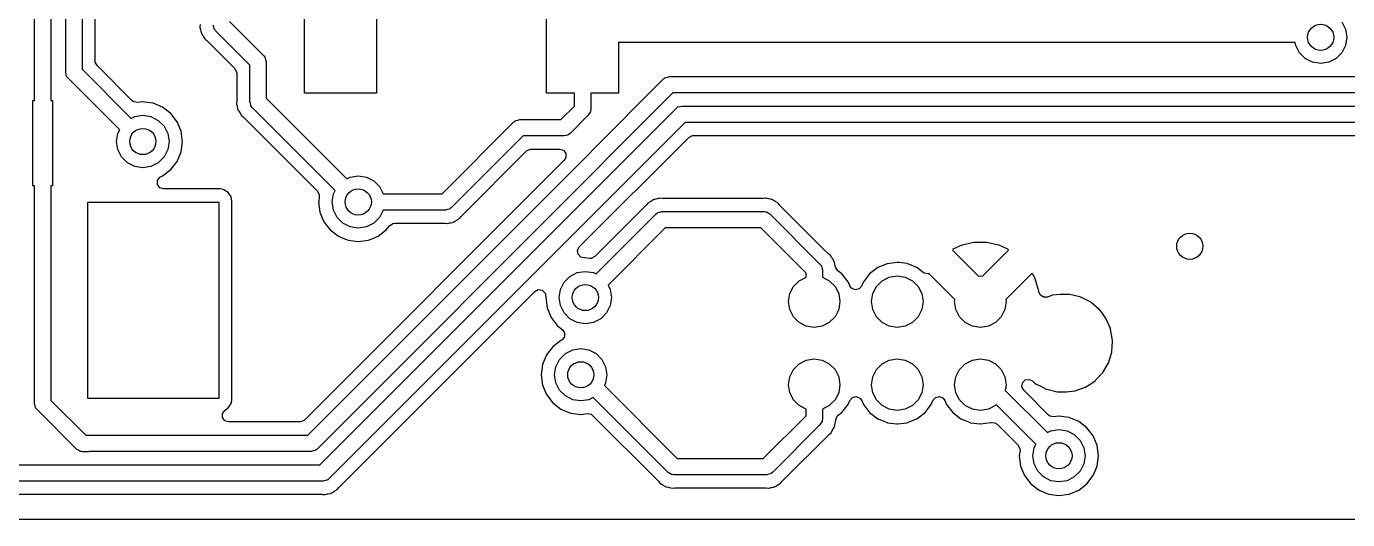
# Model space of a CAD drawing. Extents: x -27 to 355, y -108 to 35.
# Drawn here: x 295.02 to 315.21, y 12.63 to 20.16 of the extents above; entities that cross this region are included whole.
import ezdxf

# ---------------------------------------------------------------- set-up
doc = ezdxf.new("R2010")
doc.units = 0
doc.layers.add('BLACK', color=7, linetype='CONTINUOUS')

msp = doc.modelspace()

# ---------------------------------------------------------------- linework, layer by layer
at = {"layer": 'BLACK', "linetype": 'CONTINUOUS'}
for p, q in [((295.621, 19.4541), (295.621, 23.4536)), ((295.871, 23.5054), (295.871, 19.5059)), ((296.071, 19.6299), (296.071, 23.4868)), ((295.146, 19.025), (295.146, 23.2924)), ((295.396, 23.3441), (295.396, 19.025)), ((299.27, 19.14), (299.27, 20.94)), ((300.37, 20.94), (300.37, 19.14)), ((302.97, 19.14), (302.97, 20.94)), ((298.125, 20.2313), (298.648, 19.7079)), ((315.124, 20.2266), (315.18, 20.1151)), ((297.674, 20.1894), (297.671, 20.1507)), ((297.671, 20.1507), (297.673, 20.1423)), ((297.673, 20.1423), (297.681, 20.1132)), ((297.681, 20.1132), (297.683, 20.1047)), ((297.683, 20.1047), (297.683, 20.1007)), ((297.683, 20.1007), (297.687, 20.0803)), ((297.687, 20.0803), (297.689, 20.0665)), ((297.689, 20.0665), (297.694, 20.059)), ((297.694, 20.059), (297.696, 20.0535)), ((297.696, 20.0535), (297.698, 20.0482)), ((297.698, 20.0482), (297.7, 20.0398)), ((297.7, 20.0398), (297.715, 20.0185)), ((297.715, 20.0185), (297.723, 20.008)), ((297.723, 20.008), (297.727, 20.0007)), ((297.727, 20.0007), (297.747, 19.967)), ((297.884, 20.15), (297.875, 20.1795)), ((297.89, 20.1199), (297.884, 20.15)), ((297.894, 20.1147), (297.89, 20.1199)), ((297.895, 20.112), (297.894, 20.1147)), ((297.898, 20.1089), (297.895, 20.112)), ((297.912, 20.0911), (297.898, 20.1089)), ((298.435, 19.5677), (297.912, 20.0911)), ((315.18, 20.1151), (315.2, 19.9915)), ((315.2, 19.9915), (315.18, 19.8679)), ((297.747, 19.967), (297.764, 19.9522)), ((297.764, 19.9522), (297.777, 19.9421)), ((297.777, 19.9421), (297.783, 19.9362)), ((297.783, 19.9362), (298.206, 19.5137)), ((314.412, 19.915), (304.07, 19.915)), ((304.07, 19.915), (304.07, 19.14)), ((314.42, 19.8679), (314.412, 19.915)), ((314.476, 19.7564), (314.42, 19.8679)), ((315.18, 19.8679), (315.124, 19.7564)), ((296.073, 19.6144), (296.071, 19.6299)), ((296.1, 19.5599), (296.073, 19.6144)), ((298.648, 19.7079), (298.662, 19.6901)), ((298.662, 19.6901), (298.665, 19.687)), ((298.665, 19.687), (298.666, 19.6843)), ((298.666, 19.6843), (298.67, 19.6791)), ((298.67, 19.6791), (298.676, 19.649)), ((298.676, 19.649), (298.685, 19.6195)), ((298.685, 19.6195), (298.685, 19.0613)), ((314.565, 19.6679), (314.476, 19.7564)), ((314.676, 19.6111), (314.565, 19.6679)), ((314.8, 19.5915), (314.676, 19.6111)), ((314.924, 19.6111), (314.8, 19.5915)), ((315.035, 19.6679), (314.924, 19.6111)), ((315.124, 19.7564), (315.035, 19.6679)), ((295.63, 19.4245), (295.621, 19.4541)), ((295.636, 19.3944), (295.63, 19.4245)), ((295.64, 19.3893), (295.636, 19.3944)), ((295.641, 19.3866), (295.64, 19.3893)), ((295.644, 19.3835), (295.641, 19.3866)), ((295.658, 19.3657), (295.644, 19.3835)), ((295.871, 19.5059), (296.623, 18.7534)), ((296.637, 19.0233), (296.1, 19.5599)), ((298.206, 19.5137), (298.233, 19.4592)), ((298.233, 19.4592), (298.234, 19.4437)), ((298.234, 19.4437), (298.234, 19.028)), ((298.435, 19.0095), (298.435, 19.5677)), ((304.786, 19.3769), (304.816, 19.3833)), ((304.816, 19.3833), (304.846, 19.392)), ((304.846, 19.392), (321.112, 19.392)), ((296.447, 18.5766), (295.658, 19.3657)), ((303.651, 18.2489), (304.758, 19.3554)), ((304.758, 19.3554), (304.775, 19.3687)), ((304.775, 19.3687), (304.778, 19.3722)), ((304.778, 19.3722), (304.781, 19.373)), ((304.781, 19.373), (304.786, 19.3769)), ((295.121, 17.725), (295.121, 19.025)), ((295.121, 19.025), (295.146, 19.025)), ((295.396, 19.025), (295.421, 19.025)), ((295.421, 19.025), (295.421, 17.725)), ((296.66, 19.0063), (296.637, 19.0233)), ((296.72, 18.9951), (296.66, 19.0063)), ((296.8, 19.0057), (296.72, 18.9951)), ((296.806, 19.0048), (296.8, 19.0057)), ((296.826, 19.0023), (296.806, 19.0048)), ((296.957, 18.985), (296.826, 19.0023)), ((297.103, 18.9245), (296.957, 18.985)), ((298.234, 19.0194), (298.231, 18.9807)), ((298.231, 18.9807), (298.233, 18.9723)), ((298.234, 19.028), (298.234, 19.0194)), ((298.444, 18.98), (298.435, 19.0095)), ((298.45, 18.9499), (298.444, 18.98)), ((298.685, 19.0613), (299.916, 17.8304)), ((300.37, 19.14), (299.27, 19.14)), ((303.395, 19.14), (302.97, 19.14)), ((303.395, 18.9418), (303.395, 19.14)), ((304.07, 19.14), (303.645, 19.14)), ((303.645, 19.14), (303.645, 18.89)), ((304.898, 19.142), (303.834, 18.0784)), ((321.06, 19.142), (304.898, 19.142)), ((296.623, 18.7534), (296.676, 18.7804)), ((296.676, 18.7804), (296.8, 18.8)), ((296.8, 18.8), (296.924, 18.7804)), ((296.924, 18.7804), (297.035, 18.7236)), ((297.228, 18.8283), (297.103, 18.9245)), ((297.325, 18.7028), (297.228, 18.8283)), ((298.233, 18.9723), (298.241, 18.9432)), ((298.241, 18.9432), (298.243, 18.9347)), ((298.243, 18.9347), (298.247, 18.9095)), ((298.247, 18.9095), (298.249, 18.8965)), ((298.249, 18.8965), (298.254, 18.889)), ((298.254, 18.889), (298.256, 18.8835)), ((298.256, 18.8835), (298.258, 18.8782)), ((298.258, 18.8782), (298.26, 18.8698)), ((298.26, 18.8698), (298.281, 18.8409)), ((298.281, 18.8409), (298.283, 18.838)), ((298.283, 18.838), (298.287, 18.8307)), ((298.287, 18.8307), (298.307, 18.797)), ((298.307, 18.797), (298.331, 18.777)), ((298.331, 18.777), (298.337, 18.7721)), ((298.454, 18.9447), (298.45, 18.9499)), ((298.455, 18.942), (298.454, 18.9447)), ((298.458, 18.9389), (298.455, 18.942)), ((298.472, 18.9211), (298.458, 18.9389)), ((299.739, 17.6536), (298.472, 18.9211)), ((299.505, 13.4616), (304.949, 18.9059)), ((303.188, 18.735), (303.395, 18.9418)), ((303.608, 18.8016), (303.328, 18.5216)), ((303.623, 18.8286), (303.608, 18.8016)), ((303.64, 18.8545), (303.623, 18.8286)), ((303.641, 18.8609), (303.64, 18.8545)), ((303.642, 18.8634), (303.641, 18.8609)), ((303.645, 18.89), (303.642, 18.868)), ((303.642, 18.868), (303.642, 18.8634)), ((304.949, 18.9059), (304.967, 18.9192)), ((304.967, 18.9192), (304.97, 18.9227)), ((304.97, 18.9227), (304.973, 18.9235)), ((304.973, 18.9235), (304.978, 18.9273)), ((304.978, 18.9273), (305.008, 18.9338)), ((305.008, 18.9338), (305.037, 18.9425)), ((305.037, 18.9425), (320.823, 18.9425)), ((296.42, 18.5236), (296.447, 18.5766)), ((297.035, 18.7236), (297.124, 18.6351)), ((297.124, 18.6351), (297.18, 18.5236)), ((297.385, 18.5568), (297.325, 18.7028)), ((298.337, 18.7721), (298.343, 18.7662)), ((298.343, 18.7662), (299.469, 17.64)), ((305.089, 18.6925), (299.645, 13.2482)), ((301.374, 17.602), (302.47, 18.6984)), ((302.47, 18.6984), (302.488, 18.7117)), ((302.488, 18.7117), (302.491, 18.7152)), ((302.491, 18.7152), (302.494, 18.716)), ((302.494, 18.716), (302.499, 18.7199)), ((302.499, 18.7199), (302.529, 18.7263)), ((302.529, 18.7263), (302.559, 18.735)), ((302.559, 18.735), (303.188, 18.735)), ((320.771, 18.6925), (305.089, 18.6925)), ((296.4, 18.4), (296.42, 18.5236)), ((296.42, 18.2764), (296.4, 18.4)), ((297.18, 18.5236), (297.2, 18.4)), ((297.2, 18.4), (297.18, 18.2764)), ((297.395, 18.4787), (297.385, 18.5568)), ((297.385, 18.2432), (297.406, 18.4)), ((297.402, 18.4242), (297.395, 18.4787)), ((297.406, 18.4), (297.402, 18.4242)), ((302.61, 18.485), (301.514, 17.3886)), ((303.24, 18.485), (302.61, 18.485)), ((303.27, 18.4937), (303.24, 18.485)), ((303.3, 18.5001), (303.27, 18.4937)), ((303.305, 18.504), (303.3, 18.5001)), ((303.308, 18.5048), (303.305, 18.504)), ((303.311, 18.5083), (303.308, 18.5048)), ((303.328, 18.5216), (303.311, 18.5083)), ((303.47, 16.7896), (305.143, 18.463)), ((305.143, 18.463), (305.198, 18.4908)), ((305.198, 18.4908), (305.213, 18.492)), ((305.213, 18.492), (320.647, 18.492)), ((296.476, 18.1649), (296.42, 18.2764)), ((297.18, 18.2764), (297.124, 18.1649)), ((297.325, 18.0972), (297.385, 18.2432)), ((299.323, 13.9158), (303.645, 18.2373)), ((301.669, 17.2599), (302.664, 18.2555)), ((302.664, 18.2555), (302.719, 18.2833)), ((302.719, 18.2833), (302.734, 18.2845)), ((302.734, 18.2845), (303.169, 18.2845)), ((303.169, 18.2845), (303.228, 18.2656)), ((303.228, 18.2656), (303.264, 18.2161)), ((303.264, 18.2161), (303.264, 18.1549)), ((303.645, 18.2373), (303.651, 18.2489)), ((296.565, 18.0764), (296.476, 18.1649)), ((296.676, 18.0196), (296.565, 18.0764)), ((296.8, 18), (296.676, 18.0196)), ((296.924, 18.0196), (296.8, 18)), ((297.035, 18.0764), (296.924, 18.0196)), ((297.124, 18.1649), (297.035, 18.0764)), ((297.103, 17.8755), (297.228, 17.9717)), ((297.228, 17.9717), (297.325, 18.0972)), ((303.239, 18.1155), (299.269, 14.1453)), ((303.828, 18.0668), (299.463, 13.7024)), ((303.264, 18.1549), (303.239, 18.1155)), ((303.834, 18.0784), (303.828, 18.0668)), ((297.024, 17.8051), (297.06, 17.8546)), ((297.024, 17.7439), (297.024, 17.8051)), ((297.06, 17.8546), (297.08, 17.866)), ((297.08, 17.866), (297.093, 17.8713)), ((297.093, 17.8713), (297.103, 17.8755)), ((299.916, 17.8304), (299.969, 17.8574)), ((299.969, 17.8574), (300.092, 17.877)), ((300.092, 17.877), (300.216, 17.8574)), ((300.216, 17.8574), (300.328, 17.8006)), ((300.328, 17.8006), (300.416, 17.7121)), ((295.146, 17.725), (295.121, 17.725)), ((295.146, 14.3931), (295.146, 17.725)), ((295.421, 17.725), (295.396, 17.725)), ((295.396, 17.725), (295.396, 14.4449)), ((297.06, 17.6944), (297.024, 17.7439)), ((297.118, 17.6755), (297.06, 17.6944)), ((297.981, 17.6755), (297.118, 17.6755)), ((298.007, 17.6703), (297.981, 17.6755)), ((298.03, 17.6658), (298.007, 17.6703)), ((298.04, 17.6639), (298.03, 17.6658)), ((298.03, 17.6658), (298.03, 17.6658)), ((298.106, 17.6196), (298.04, 17.6639)), ((298.15, 17.5532), (298.106, 17.6196)), ((299.469, 17.64), (299.497, 17.5854)), ((299.497, 17.5854), (299.497, 17.557)), ((299.692, 17.477), (299.712, 17.6006)), ((299.712, 17.6006), (299.739, 17.6536)), ((300.416, 17.7121), (300.472, 17.602)), ((300.472, 17.602), (301.374, 17.602)), ((295.961, 14.475), (295.961, 17.475)), ((295.961, 17.475), (297.961, 17.475)), ((297.961, 17.475), (297.961, 14.475)), ((298.152, 17.5437), (298.15, 17.5532)), ((298.157, 17.5211), (298.152, 17.5437)), ((298.152, 17.5437), (298.152, 17.5437)), ((298.162, 17.4947), (298.157, 17.5211)), ((298.162, 14.4553), (298.162, 17.4947)), ((299.488, 17.4837), (299.487, 17.477)), ((299.487, 17.477), (299.507, 17.3202)), ((299.497, 17.557), (299.488, 17.4837)), ((299.712, 17.3534), (299.692, 17.477)), ((301.485, 17.3671), (301.455, 17.3607)), ((301.49, 17.371), (301.485, 17.3671)), ((301.493, 17.3718), (301.49, 17.371)), ((301.496, 17.3753), (301.493, 17.3718)), ((301.514, 17.3886), (301.496, 17.3753)), ((304.488, 17.4229), (303.708, 16.6426)), ((304.494, 17.4292), (304.488, 17.4229)), ((304.503, 17.44), (304.494, 17.4292)), ((304.519, 17.459), (304.503, 17.44)), ((304.553, 17.4784), (304.519, 17.459)), ((304.56, 17.4831), (304.553, 17.4784)), ((304.562, 17.4848), (304.56, 17.4831)), ((304.592, 17.5054), (304.562, 17.4848)), ((304.6, 17.5076), (304.592, 17.5054)), ((304.605, 17.5101), (304.6, 17.5076)), ((304.611, 17.5121), (304.605, 17.5101)), ((304.618, 17.5164), (304.611, 17.5121)), ((304.657, 17.5232), (304.618, 17.5164)), ((304.665, 17.525), (304.657, 17.5232)), ((304.657, 17.5232), (304.657, 17.5232)), ((304.694, 17.5328), (304.665, 17.525)), ((304.703, 17.5351), (304.694, 17.5328)), ((304.741, 17.5317), (304.703, 17.5351)), ((304.75, 17.5313), (304.741, 17.5317)), ((306.276, 17.5313), (304.75, 17.5313)), ((306.284, 17.5317), (306.276, 17.5313)), ((306.314, 17.5343), (306.284, 17.5317)), ((306.323, 17.5351), (306.314, 17.5343)), ((306.331, 17.5328), (306.323, 17.5351)), ((306.343, 17.5298), (306.331, 17.5328)), ((306.359, 17.5254), (306.343, 17.5298)), ((306.361, 17.525), (306.359, 17.5254)), ((306.369, 17.5232), (306.361, 17.525)), ((306.399, 17.5179), (306.369, 17.5232)), ((306.407, 17.5164), (306.399, 17.5179)), ((306.399, 17.5179), (306.399, 17.5179)), ((306.415, 17.5121), (306.407, 17.5164)), ((306.42, 17.5101), (306.415, 17.5121)), ((306.425, 17.5076), (306.42, 17.5101)), ((306.434, 17.5054), (306.425, 17.5076)), ((306.463, 17.4848), (306.434, 17.5054)), ((306.466, 17.4831), (306.463, 17.4848)), ((306.473, 17.4784), (306.466, 17.4831)), ((306.507, 17.459), (306.473, 17.4784)), ((306.529, 17.432), (306.507, 17.459)), ((306.532, 17.4292), (306.529, 17.432)), ((306.537, 17.4229), (306.532, 17.4292)), ((307.212, 16.748), (306.537, 17.4229)), ((299.507, 17.3202), (299.568, 17.1742)), ((299.568, 17.1742), (299.664, 17.0487)), ((299.769, 17.2419), (299.712, 17.3534)), ((299.857, 17.1534), (299.769, 17.2419)), ((300.416, 17.2419), (300.328, 17.1534)), ((300.472, 17.352), (300.416, 17.2419)), ((301.426, 17.352), (300.472, 17.352)), ((301.455, 17.3607), (301.426, 17.352)), ((301.5, 17.1597), (301.53, 17.1649)), ((301.53, 17.1649), (301.539, 17.1664)), ((301.53, 17.1649), (301.53, 17.1649)), ((301.539, 17.1664), (301.546, 17.1707)), ((301.546, 17.1707), (301.552, 17.1727)), ((301.552, 17.1727), (301.557, 17.1752)), ((301.557, 17.1752), (301.565, 17.1774)), ((301.565, 17.1774), (301.597, 17.1997)), ((301.597, 17.1997), (301.604, 17.2044)), ((301.604, 17.2044), (301.605, 17.2046)), ((301.605, 17.2046), (301.638, 17.2238)), ((301.638, 17.2238), (301.663, 17.2536)), ((301.663, 17.2536), (301.669, 17.2599)), ((303.726, 16.3772), (304.643, 17.2942)), ((304.643, 17.2942), (304.661, 17.3075)), ((304.661, 17.3075), (304.664, 17.311)), ((304.664, 17.311), (304.666, 17.3118)), ((304.666, 17.3118), (304.672, 17.3157)), ((304.672, 17.3157), (304.702, 17.3222)), ((304.702, 17.3222), (304.731, 17.3308)), ((304.731, 17.3308), (306.294, 17.3308)), ((306.294, 17.3308), (306.316, 17.3276)), ((306.316, 17.3276), (306.321, 17.328)), ((306.321, 17.328), (306.323, 17.3266)), ((306.323, 17.3266), (306.33, 17.3257)), ((306.33, 17.3257), (306.356, 17.309)), ((306.356, 17.309), (306.383, 17.2942)), ((306.383, 17.2942), (307.148, 16.5284)), ((299.664, 17.0487), (299.79, 16.9525)), ((299.969, 17.0966), (299.857, 17.1534)), ((300.092, 17.077), (299.969, 17.0966)), ((300.216, 17.0966), (300.092, 17.077)), ((300.328, 17.1534), (300.216, 17.0966)), ((300.395, 16.9525), (300.521, 17.0487)), ((300.521, 17.0487), (300.57, 17.1128)), ((300.57, 17.1128), (300.62, 17.1474)), ((300.62, 17.1474), (300.648, 17.1515)), ((300.648, 17.1515), (301.407, 17.1515)), ((301.407, 17.1515), (301.416, 17.1511)), ((301.416, 17.1511), (301.454, 17.1477)), ((301.454, 17.1477), (301.477, 17.1538)), ((301.477, 17.1538), (301.492, 17.1578)), ((301.492, 17.1578), (301.5, 17.1597)), ((304.783, 17.0808), (303.909, 16.2069)), ((306.242, 17.0808), (304.783, 17.0808)), ((306.935, 16.3882), (306.242, 17.0808)), ((299.79, 16.9525), (299.87, 16.9192)), ((299.87, 16.9192), (299.911, 16.9023)), ((299.911, 16.9023), (299.936, 16.892)), ((299.936, 16.892), (300.092, 16.8713)), ((300.092, 16.8713), (300.249, 16.892)), ((300.249, 16.892), (300.274, 16.9023)), ((300.274, 16.9023), (300.315, 16.9192)), ((300.315, 16.9192), (300.395, 16.9525)), ((303.443, 16.7376), (303.47, 16.7896)), ((309.315, 16.8152), (309.18, 16.755)), ((309.325, 16.8184), (309.315, 16.8152)), ((309.5, 16.8556), (309.325, 16.8184)), ((309.51, 16.8567), (309.5, 16.8556)), ((309.69, 16.8567), (309.51, 16.8567)), ((309.7, 16.8556), (309.69, 16.8567)), ((309.875, 16.8184), (309.7, 16.8556)), ((309.885, 16.8152), (309.875, 16.8184)), ((310.019, 16.7555), (309.885, 16.8152)), ((303.451, 16.6769), (303.443, 16.7376)), ((303.493, 16.6326), (303.451, 16.6769)), ((303.55, 16.622), (303.493, 16.6326)), ((303.55, 16.6218), (303.55, 16.622)), ((303.551, 16.6218), (303.55, 16.6218)), ((303.553, 16.6214), (303.551, 16.6218)), ((303.562, 16.6227), (303.553, 16.6214)), ((303.625, 16.6145), (303.562, 16.6227)), ((303.653, 16.6148), (303.625, 16.6145)), ((303.708, 16.6426), (303.653, 16.6148)), ((307.277, 16.6833), (307.212, 16.748)), ((307.283, 16.6774), (307.277, 16.6833)), ((307.313, 16.6525), (307.283, 16.6774)), ((307.318, 16.645), (307.313, 16.6525)), ((307.326, 16.6304), (307.318, 16.645)), ((307.318, 16.645), (307.318, 16.645)), ((307.331, 16.6214), (307.326, 16.6304)), ((307.333, 16.6188), (307.331, 16.6214)), ((307.337, 16.6115), (307.333, 16.6188)), ((307.36, 16.5797), (307.337, 16.6115)), ((307.362, 16.5713), (307.36, 16.5797)), ((307.364, 16.566), (307.362, 16.5713)), ((307.366, 16.5605), (307.364, 16.566)), ((307.371, 16.553), (307.366, 16.5605)), ((309.18, 16.755), (309.172, 16.748)), ((309.172, 16.748), (309.178, 16.7366)), ((309.178, 16.7366), (309.57, 16.344)), ((309.63, 16.344), (310.023, 16.7375)), ((310.028, 16.7468), (310.019, 16.7555)), ((310.023, 16.7375), (310.028, 16.7468)), ((303.327, 16.3406), (303.439, 16.3974)), ((303.439, 16.3974), (303.562, 16.417)), ((303.562, 16.417), (303.686, 16.3974)), ((303.686, 16.3974), (303.726, 16.3772)), ((306.935, 16.3277), (306.935, 16.3882)), ((307.148, 16.5284), (307.162, 16.5105)), ((307.162, 16.5105), (307.165, 16.5075)), ((307.165, 16.5075), (307.166, 16.5048)), ((307.166, 16.5048), (307.17, 16.4996)), ((307.17, 16.4996), (307.176, 16.4695)), ((307.176, 16.4695), (307.185, 16.44)), ((307.185, 16.44), (307.185, 16.3277)), ((307.374, 16.5314), (307.371, 16.553)), ((307.377, 16.5148), (307.374, 16.5314)), ((307.379, 16.5063), (307.377, 16.5148)), ((307.386, 16.4793), (307.379, 16.5063)), ((307.422, 16.4263), (307.386, 16.4793)), ((307.484, 16.3788), (307.422, 16.4263)), ((307.579, 16.2547), (307.484, 16.3788)), ((307.906, 16.3788), (307.811, 16.2547)), ((308.03, 16.474), (307.906, 16.3788)), ((308.175, 16.5339), (308.03, 16.474)), ((308.33, 16.5543), (308.175, 16.5339)), ((308.358, 16.5507), (308.33, 16.5543)), ((308.479, 16.5348), (308.358, 16.5507)), ((308.485, 16.5339), (308.479, 16.5348)), ((308.479, 16.5348), (308.479, 16.5348)), ((308.505, 16.5255), (308.485, 16.5339)), ((308.624, 16.4765), (308.505, 16.5255)), ((308.63, 16.474), (308.624, 16.4765)), ((308.624, 16.4765), (308.624, 16.4765)), ((308.725, 16.4005), (308.63, 16.474)), ((308.741, 16.3909), (308.725, 16.4005)), ((308.801, 16.3813), (308.741, 16.3909)), ((308.808, 16.3823), (308.801, 16.3813)), ((308.82, 16.3763), (308.808, 16.3823)), ((309.211, 15.9848), (308.82, 16.3763)), ((310.381, 16.3772), (309.989, 15.9848)), ((310.39, 16.382), (310.381, 16.3772)), ((310.399, 16.3738), (310.39, 16.382)), ((310.426, 16.3283), (310.399, 16.3738)), ((303.182, 16.1406), (303.239, 16.2521)), ((303.239, 16.2521), (303.327, 16.3406)), ((303.909, 16.2069), (303.943, 16.1406)), ((306.686, 16.0767), (306.741, 16.1864)), ((306.741, 16.1864), (306.829, 16.2735)), ((306.829, 16.2735), (306.935, 16.3277)), ((307.185, 16.3277), (307.291, 16.2735)), ((307.291, 16.2735), (307.379, 16.1864)), ((307.379, 16.1864), (307.434, 16.0767)), ((307.602, 16.2003), (307.579, 16.2547)), ((307.604, 16.1955), (307.602, 16.2003)), ((307.631, 16.1581), (307.604, 16.1955)), ((307.687, 16.1347), (307.631, 16.1581)), ((307.786, 16.1955), (307.747, 16.149)), ((307.788, 16.2003), (307.786, 16.1955)), ((307.811, 16.2547), (307.788, 16.2003)), ((307.956, 16.0767), (308.011, 16.1864)), ((308.011, 16.1864), (308.099, 16.2735)), ((308.099, 16.2735), (308.208, 16.3294)), ((308.208, 16.3294), (308.33, 16.3487)), ((308.33, 16.3487), (308.452, 16.3294)), ((308.452, 16.3294), (308.561, 16.2735)), ((308.561, 16.2735), (308.649, 16.1864)), ((308.649, 16.1864), (308.704, 16.0767)), ((309.57, 16.344), (309.6, 16.3487)), ((309.6, 16.3487), (309.63, 16.344)), ((310.43, 16.3188), (310.426, 16.3283)), ((310.485, 16.1484), (310.43, 16.3188)), ((299.8, 13.1196), (302.79, 16.1096)), ((302.79, 16.1096), (302.844, 16.1374)), ((302.844, 16.1374), (302.905, 16.1278)), ((302.905, 16.1278), (302.948, 16.0846)), ((302.948, 16.0846), (302.958, 16.0299)), ((302.958, 16.0267), (302.957, 16.017)), ((302.957, 16.017), (302.977, 15.8602)), ((302.958, 16.0299), (302.958, 16.0299)), ((302.958, 16.0299), (302.958, 16.0292)), ((302.958, 16.0292), (302.958, 16.0267)), ((303.162, 16.017), (303.182, 16.1406)), ((303.182, 15.8934), (303.162, 16.017)), ((303.943, 16.1406), (303.962, 16.017)), ((303.962, 16.017), (303.943, 15.8934)), ((306.666, 15.955), (306.686, 16.0767)), ((306.686, 15.8333), (306.666, 15.955)), ((307.434, 16.0767), (307.454, 15.955)), ((307.454, 15.955), (307.434, 15.8333)), ((307.747, 16.149), (307.687, 16.1347)), ((307.936, 15.955), (307.956, 16.0767)), ((307.956, 15.8333), (307.936, 15.955)), ((308.704, 16.0767), (308.724, 15.955)), ((308.724, 15.955), (308.704, 15.8333)), ((309.206, 15.955), (309.211, 15.9848)), ((309.226, 15.8333), (309.206, 15.955)), ((309.994, 15.955), (309.974, 15.8333)), ((309.989, 15.9848), (309.994, 15.955)), ((310.487, 16.1383), (310.485, 16.1484)), ((310.491, 16.1065), (310.487, 16.1383)), ((310.511, 16.056), (310.491, 16.1065)), ((310.562, 16.0217), (310.511, 16.056)), ((310.623, 16.0238), (310.562, 16.0217)), ((310.692, 16.0488), (310.623, 16.0238)), ((310.697, 16.0507), (310.692, 16.0488)), ((310.692, 16.0488), (310.692, 16.0488)), ((310.823, 16.0654), (310.697, 16.0507)), ((310.824, 16.0655), (310.823, 16.0654)), ((310.826, 16.0658), (310.824, 16.0655)), ((310.824, 16.0655), (310.824, 16.0655)), ((310.952, 16.0658), (310.826, 16.0658)), ((310.953, 16.0657), (310.952, 16.0658)), ((310.958, 16.0654), (310.953, 16.0657)), ((310.953, 16.0657), (310.953, 16.0657)), ((310.963, 16.0651), (310.958, 16.0654)), ((310.958, 16.0654), (310.958, 16.0654)), ((310.967, 16.0641), (310.963, 16.0651)), ((311.118, 16.0272), (310.967, 16.0641)), ((310.967, 16.0641), (310.967, 16.0641)), ((311.132, 16.0238), (311.118, 16.0272)), ((311.137, 16.0212), (311.132, 16.0238)), ((311.207, 15.9851), (311.137, 16.0212)), ((311.137, 16.0212), (311.137, 16.0212)), ((311.287, 15.9447), (311.207, 15.9851)), ((302.977, 15.8602), (303.038, 15.7142)), ((303.239, 15.7819), (303.182, 15.8934)), ((303.327, 15.6934), (303.239, 15.7819)), ((303.886, 15.7819), (303.798, 15.6934)), ((303.943, 15.8934), (303.886, 15.7819)), ((306.741, 15.7236), (306.686, 15.8333)), ((307.434, 15.8333), (307.379, 15.7236)), ((308.011, 15.7236), (307.956, 15.8333)), ((308.704, 15.8333), (308.649, 15.7236)), ((309.281, 15.7236), (309.226, 15.8333)), ((309.974, 15.8333), (309.919, 15.7236)), ((311.291, 15.941), (311.287, 15.9447)), ((311.415, 15.8358), (311.291, 15.941)), ((311.291, 15.941), (311.291, 15.941)), ((311.419, 15.8321), (311.415, 15.8358)), ((311.415, 15.8358), (311.415, 15.8358)), ((311.423, 15.8275), (311.419, 15.8321)), ((311.453, 15.7859), (311.423, 15.8275)), ((311.423, 15.8275), (311.423, 15.8275)), ((311.522, 15.692), (311.453, 15.7859)), ((303.038, 15.7142), (303.134, 15.5887)), ((303.134, 15.5887), (303.209, 15.5312)), ((303.439, 15.6366), (303.327, 15.6934)), ((303.562, 15.617), (303.439, 15.6366)), ((303.686, 15.6366), (303.562, 15.617)), ((303.798, 15.6934), (303.686, 15.6366)), ((306.829, 15.6365), (306.741, 15.7236)), ((306.938, 15.5806), (306.829, 15.6365)), ((307.06, 15.5613), (306.938, 15.5806)), ((307.182, 15.5806), (307.06, 15.5613)), ((307.291, 15.6365), (307.182, 15.5806)), ((307.379, 15.7236), (307.291, 15.6365)), ((308.099, 15.6365), (308.011, 15.7236)), ((308.208, 15.5806), (308.099, 15.6365)), ((308.33, 15.5613), (308.208, 15.5806)), ((308.452, 15.5806), (308.33, 15.5613)), ((308.561, 15.6365), (308.452, 15.5806)), ((308.649, 15.7236), (308.561, 15.6365)), ((309.369, 15.6365), (309.281, 15.7236)), ((309.478, 15.5806), (309.369, 15.6365)), ((309.6, 15.5613), (309.478, 15.5806)), ((309.722, 15.5806), (309.6, 15.5613)), ((309.831, 15.6365), (309.722, 15.5806)), ((309.919, 15.7236), (309.831, 15.6365)), ((311.524, 15.6867), (311.522, 15.692)), ((311.586, 15.542), (311.524, 15.6867)), ((303.19, 15.3615), (303.064, 15.2653)), ((303.196, 15.364), (303.19, 15.3615)), ((303.199, 15.3662), (303.196, 15.364)), ((303.206, 15.3703), (303.199, 15.3662)), ((303.243, 15.4189), (303.206, 15.3703)), ((303.209, 15.5312), (303.21, 15.5305)), ((303.21, 15.5305), (303.245, 15.48)), ((303.245, 15.48), (303.243, 15.4189)), ((311.59, 15.532), (311.586, 15.542)), ((311.62, 15.3606), (311.59, 15.532)), ((311.609, 15.187), (311.619, 15.3503)), ((311.619, 15.3549), (311.62, 15.3606)), ((311.619, 15.3503), (311.619, 15.3549)), ((311.619, 15.3549), (311.619, 15.3549)), ((303.064, 15.2653), (302.968, 15.1398)), ((303.169, 15.0721), (303.257, 15.1606)), ((303.257, 15.1606), (303.369, 15.2174)), ((303.369, 15.2174), (303.493, 15.237)), ((303.493, 15.237), (303.616, 15.2174)), ((303.616, 15.2174), (303.728, 15.1606)), ((303.728, 15.1606), (303.816, 15.0721)), ((311.588, 15.1185), (311.607, 15.1815)), ((311.607, 15.1815), (311.609, 15.187)), ((311.607, 15.1815), (311.607, 15.1815)), ((302.907, 14.9938), (302.887, 14.837)), ((302.968, 15.1398), (302.907, 14.9938)), ((303.092, 14.837), (303.112, 14.9606)), ((303.112, 14.9606), (303.169, 15.0721)), ((303.816, 15.0721), (303.873, 14.9606)), ((303.873, 14.9606), (303.892, 14.837)), ((306.741, 14.9164), (306.829, 15.0035)), ((306.829, 15.0035), (306.938, 15.0594)), ((306.938, 15.0594), (307.06, 15.0787)), ((307.06, 15.0787), (307.182, 15.0594)), ((307.182, 15.0594), (307.291, 15.0035)), ((307.291, 15.0035), (307.379, 14.9164)), ((308.011, 14.9164), (308.099, 15.0035)), ((308.099, 15.0035), (308.208, 15.0594)), ((308.208, 15.0594), (308.33, 15.0787)), ((308.33, 15.0787), (308.452, 15.0594)), ((308.452, 15.0594), (308.561, 15.0035)), ((308.561, 15.0035), (308.649, 14.9164)), ((309.281, 14.9164), (309.369, 15.0035)), ((309.369, 15.0035), (309.478, 15.0594)), ((309.478, 15.0594), (309.6, 15.0787)), ((309.6, 15.0787), (309.722, 15.0594)), ((309.722, 15.0594), (309.831, 15.0035)), ((309.831, 15.0035), (309.919, 14.9164)), ((311.471, 14.8702), (311.552, 15.0091)), ((311.552, 15.0091), (311.556, 15.0156)), ((311.556, 15.0156), (311.559, 15.0206)), ((311.556, 15.0156), (311.556, 15.0156)), ((311.559, 15.0206), (311.588, 15.1185)), ((302.887, 14.837), (302.907, 14.6802)), ((303.112, 14.7134), (303.092, 14.837)), ((303.892, 14.837), (303.873, 14.7134)), ((306.666, 14.685), (306.686, 14.8067)), ((306.686, 14.8067), (306.741, 14.9164)), ((307.379, 14.9164), (307.434, 14.8067)), ((307.434, 14.8067), (307.454, 14.685)), ((307.936, 14.685), (307.956, 14.8067)), ((307.956, 14.8067), (308.011, 14.9164)), ((308.649, 14.9164), (308.704, 14.8067)), ((308.704, 14.8067), (308.724, 14.685)), ((309.206, 14.685), (309.226, 14.8067)), ((309.226, 14.8067), (309.281, 14.9164)), ((309.919, 14.9164), (309.974, 14.8067)), ((309.974, 14.8067), (309.994, 14.685)), ((310.243, 14.7145), (310.286, 14.7578)), ((310.286, 14.7578), (310.346, 14.7674)), ((310.346, 14.7674), (310.395, 14.745)), ((310.395, 14.745), (310.418, 14.725)), ((311.286, 14.7008), (311.352, 14.744)), ((311.352, 14.744), (311.361, 14.7538)), ((311.361, 14.7538), (311.37, 14.7635)), ((311.37, 14.7635), (311.471, 14.8702)), ((302.907, 14.6802), (302.968, 14.5342)), ((303.169, 14.6019), (303.112, 14.7134)), ((303.257, 14.5134), (303.169, 14.6019)), ((303.873, 14.7134), (303.853, 14.6739)), ((303.853, 14.6739), (304.968, 13.5592)), ((306.686, 14.5633), (306.666, 14.685)), ((306.741, 14.4536), (306.686, 14.5633)), ((307.434, 14.5633), (307.379, 14.4536)), ((307.454, 14.685), (307.434, 14.5633)), ((307.956, 14.5633), (307.936, 14.685)), ((308.011, 14.4536), (307.956, 14.5633)), ((308.704, 14.5633), (308.649, 14.4536)), ((308.724, 14.685), (308.704, 14.5633)), ((309.226, 14.5633), (309.206, 14.685)), ((309.281, 14.4536), (309.226, 14.5633)), ((309.994, 14.685), (309.98, 14.597)), ((309.98, 14.597), (310.623, 13.9534)), ((310.233, 14.6541), (310.243, 14.7145)), ((310.261, 14.5996), (310.233, 14.6541)), ((310.637, 14.2233), (310.261, 14.5996)), ((310.418, 14.725), (310.453, 14.6953)), ((310.453, 14.6953), (310.511, 14.6661)), ((310.511, 14.6661), (310.603, 14.6188)), ((310.603, 14.6188), (310.603, 14.6188)), ((310.603, 14.6188), (310.608, 14.6162)), ((310.608, 14.6162), (310.614, 14.6148)), ((310.614, 14.6148), (310.614, 14.6148)), ((310.614, 14.6148), (310.773, 14.5759)), ((310.773, 14.5759), (310.773, 14.5759)), ((310.773, 14.5759), (310.777, 14.5749)), ((310.777, 14.5749), (310.782, 14.5746)), ((310.782, 14.5746), (310.782, 14.5746)), ((310.782, 14.5746), (310.787, 14.5743)), ((310.787, 14.5743), (310.787, 14.5743)), ((310.787, 14.5743), (310.788, 14.5742)), ((310.788, 14.5742), (310.914, 14.5742)), ((310.914, 14.5742), (311.043, 14.5893)), ((311.043, 14.5893), (311.048, 14.5912)), ((311.048, 14.5912), (311.201, 14.6466)), ((311.048, 14.5912), (311.048, 14.5912)), ((311.201, 14.6466), (311.206, 14.6486)), ((311.206, 14.6486), (311.211, 14.6518)), ((311.211, 14.6518), (311.286, 14.7008)), ((311.211, 14.6518), (311.211, 14.6518)), ((295.155, 14.3636), (295.146, 14.3931)), ((295.162, 14.3335), (295.155, 14.3636)), ((295.396, 14.4449), (295.927, 13.9143)), ((297.961, 14.475), (295.961, 14.475)), ((298.106, 14.3304), (298.15, 14.3968)), ((298.15, 14.3968), (298.152, 14.4073)), ((298.152, 14.4073), (298.159, 14.4431)), ((298.159, 14.4431), (298.162, 14.4553)), ((302.968, 14.5342), (303.064, 14.4087)), ((303.064, 14.4087), (303.19, 14.3125)), ((303.369, 14.4566), (303.257, 14.5134)), ((303.493, 14.437), (303.369, 14.4566)), ((303.616, 14.4566), (303.493, 14.437)), ((303.683, 14.4905), (303.616, 14.4566)), ((304.827, 13.3458), (303.683, 14.4905)), ((306.829, 14.3665), (306.741, 14.4536)), ((306.935, 14.3123), (306.829, 14.3665)), ((307.291, 14.3665), (307.185, 14.3123)), ((307.379, 14.4536), (307.291, 14.3665)), ((307.484, 14.2612), (307.579, 14.3853)), ((307.579, 14.3853), (307.604, 14.4445)), ((307.604, 14.4445), (307.643, 14.491)), ((307.643, 14.491), (307.703, 14.5053)), ((307.703, 14.5053), (307.759, 14.4819)), ((307.759, 14.4819), (307.786, 14.4445)), ((307.786, 14.4445), (307.811, 14.3853)), ((307.811, 14.3853), (307.906, 14.2612)), ((308.099, 14.3665), (308.011, 14.4536)), ((308.208, 14.3106), (308.099, 14.3665)), ((308.561, 14.3665), (308.452, 14.3106)), ((308.649, 14.4536), (308.561, 14.3665)), ((308.754, 14.2612), (308.849, 14.3853)), ((308.849, 14.3853), (308.874, 14.4445)), ((308.874, 14.4445), (308.913, 14.491)), ((308.913, 14.491), (308.973, 14.5053)), ((308.973, 14.5053), (309.029, 14.4819)), ((309.029, 14.4819), (309.056, 14.4445)), ((309.056, 14.4445), (309.081, 14.3853)), ((309.081, 14.3853), (309.176, 14.2612)), ((309.369, 14.3665), (309.281, 14.4536)), ((309.478, 14.3106), (309.369, 14.3665)), ((309.831, 14.3665), (309.722, 14.3106)), ((309.844, 14.3792), (309.831, 14.3665)), ((310.447, 13.7766), (309.844, 14.3792)), ((295.165, 14.3283), (295.162, 14.3335)), ((295.166, 14.3256), (295.165, 14.3283)), ((295.17, 14.3226), (295.166, 14.3256)), ((295.183, 14.3047), (295.17, 14.3226)), ((295.79, 13.6978), (295.183, 14.3047)), ((298.018, 14.2459), (298.057, 14.2976)), ((298.018, 14.1847), (298.018, 14.2459)), ((298.054, 14.1352), (298.018, 14.1847)), ((298.112, 14.1163), (298.054, 14.1352)), ((298.057, 14.2976), (298.098, 14.325)), ((298.098, 14.325), (298.106, 14.3304)), ((299.269, 14.1453), (299.215, 14.1175)), ((303.19, 14.3125), (303.336, 14.252)), ((303.336, 14.252), (303.493, 14.2313)), ((303.493, 14.2313), (303.499, 14.2322)), ((303.499, 14.2322), (303.591, 14.2442)), ((303.591, 14.2442), (303.651, 14.2331)), ((303.651, 14.2331), (303.674, 14.2161)), ((303.674, 14.2161), (304.673, 13.2171)), ((306.282, 13.5592), (306.935, 14.2118)), ((306.935, 14.2118), (306.935, 14.3123)), ((307.182, 14.1334), (307.181, 14.1309)), ((307.185, 14.16), (307.182, 14.138)), ((307.182, 14.138), (307.182, 14.1334)), ((307.185, 14.3123), (307.185, 14.16)), ((307.389, 14.1482), (307.413, 14.2045)), ((307.389, 14.1398), (307.389, 14.1482)), ((307.389, 14.1312), (307.389, 14.1398)), ((307.413, 14.2045), (307.428, 14.2181)), ((307.428, 14.2181), (307.484, 14.2612)), ((307.906, 14.2612), (308.03, 14.166)), ((308.03, 14.166), (308.036, 14.1635)), ((308.036, 14.1635), (308.036, 14.1635)), ((308.036, 14.1635), (308.122, 14.1281)), ((308.33, 14.2913), (308.208, 14.3106)), ((308.452, 14.3106), (308.33, 14.2913)), ((308.538, 14.1281), (308.624, 14.1635)), ((308.624, 14.1635), (308.63, 14.166)), ((308.624, 14.1635), (308.624, 14.1635)), ((308.63, 14.166), (308.754, 14.2612)), ((309.176, 14.2612), (309.3, 14.166)), ((309.3, 14.166), (309.306, 14.1635)), ((309.306, 14.1635), (309.306, 14.1635)), ((309.306, 14.1635), (309.392, 14.1281)), ((309.6, 14.2913), (309.478, 14.3106)), ((309.722, 14.3106), (309.6, 14.2913)), ((310.66, 14.2063), (310.637, 14.2233)), ((310.72, 14.1951), (310.66, 14.2063)), ((310.8, 14.2057), (310.72, 14.1951)), ((310.957, 14.185), (310.8, 14.2057)), ((311.103, 14.1245), (310.957, 14.185)), ((299.199, 14.1163), (298.112, 14.1163)), ((299.215, 14.1175), (299.199, 14.1163)), ((307.148, 14.0716), (306.423, 13.3458)), ((307.163, 14.0986), (307.148, 14.0716)), ((307.18, 14.1245), (307.163, 14.0986)), ((307.181, 14.1309), (307.18, 14.1245)), ((307.293, 13.9307), (307.313, 13.9475)), ((307.313, 13.9475), (307.333, 13.9812)), ((307.333, 13.9812), (307.337, 13.9885)), ((307.337, 13.9885), (307.342, 13.9952)), ((307.342, 13.9952), (307.36, 14.0203)), ((307.36, 14.0203), (307.362, 14.0287)), ((307.362, 14.0287), (307.364, 14.034)), ((307.364, 14.034), (307.366, 14.0395)), ((307.366, 14.0395), (307.371, 14.047)), ((307.371, 14.047), (307.373, 14.0625)), ((307.373, 14.0625), (307.377, 14.0852)), ((307.377, 14.0852), (307.379, 14.0937)), ((307.379, 14.0937), (307.387, 14.1228)), ((307.387, 14.1228), (307.389, 14.1312)), ((308.122, 14.1281), (308.175, 14.1061)), ((308.175, 14.1061), (308.181, 14.1052)), ((308.181, 14.1052), (308.181, 14.1052)), ((308.181, 14.1052), (308.324, 14.0865)), ((308.324, 14.0865), (308.33, 14.0857)), ((308.33, 14.0857), (308.336, 14.0865)), ((308.336, 14.0865), (308.479, 14.1052)), ((308.479, 14.1052), (308.485, 14.1061)), ((308.479, 14.1052), (308.479, 14.1052)), ((308.485, 14.1061), (308.538, 14.1281)), ((309.392, 14.1281), (309.445, 14.1061)), ((309.445, 14.1061), (309.451, 14.1052)), ((309.451, 14.1052), (309.451, 14.1052)), ((309.451, 14.1052), (309.594, 14.0865)), ((309.594, 14.0865), (309.6, 14.0857)), ((309.6, 14.0857), (309.755, 14.1061)), ((309.755, 14.1061), (309.761, 14.1086)), ((309.761, 14.1086), (309.822, 14.1054)), ((309.822, 14.1054), (309.857, 14.083)), ((309.857, 14.083), (310.177, 13.763)), ((310.623, 13.9534), (310.676, 13.9804)), ((310.676, 13.9804), (310.8, 14)), ((310.8, 14), (310.924, 13.9804)), ((310.924, 13.9804), (311.035, 13.9236)), ((311.228, 14.0283), (311.103, 14.1245)), ((311.325, 13.9028), (311.228, 14.0283)), ((295.927, 13.9143), (295.932, 13.9158)), ((295.932, 13.9158), (299.323, 13.9158)), ((306.577, 13.2171), (307.277, 13.9167)), ((307.277, 13.9167), (307.283, 13.9226)), ((307.283, 13.9226), (307.293, 13.9307)), ((310.177, 13.763), (310.204, 13.7084)), ((310.42, 13.7236), (310.447, 13.7766)), ((311.035, 13.9236), (311.124, 13.8351)), ((311.124, 13.8351), (311.18, 13.7236)), ((311.385, 13.7568), (311.325, 13.9028)), ((311.406, 13.6), (311.385, 13.7568)), ((295.817, 13.683), (295.79, 13.6978)), ((295.843, 13.6663), (295.817, 13.683)), ((295.849, 13.6654), (295.843, 13.6663)), ((295.852, 13.664), (295.849, 13.6654)), ((295.856, 13.6643), (295.852, 13.664)), ((295.878, 13.6612), (295.856, 13.6643)), ((295.964, 13.6612), (295.878, 13.6612)), ((295.98, 13.6658), (295.964, 13.6612)), ((299.375, 13.6658), (295.98, 13.6658)), ((299.405, 13.6745), (299.375, 13.6658)), ((299.435, 13.681), (299.405, 13.6745)), ((299.44, 13.6848), (299.435, 13.681)), ((299.443, 13.6856), (299.44, 13.6848)), ((299.446, 13.6891), (299.443, 13.6856)), ((299.463, 13.7024), (299.446, 13.6891)), ((304.968, 13.5592), (306.282, 13.5592)), ((310.205, 13.68), (310.194, 13.6)), ((310.194, 13.6), (310.215, 13.4432)), ((310.204, 13.7084), (310.205, 13.68)), ((310.4, 13.6), (310.42, 13.7236)), ((310.42, 13.4764), (310.4, 13.6)), ((311.18, 13.7236), (311.2, 13.6)), ((311.2, 13.6), (311.18, 13.4764)), ((311.385, 13.4432), (311.406, 13.6)), ((293.095, 13.4616), (299.505, 13.4616)), ((304.854, 13.331), (304.827, 13.3458)), ((304.88, 13.3143), (304.854, 13.331)), ((306.399, 13.3282), (306.394, 13.3243)), ((306.402, 13.329), (306.399, 13.3282)), ((306.405, 13.3325), (306.402, 13.329)), ((306.423, 13.3458), (306.405, 13.3325)), ((310.215, 13.4432), (310.275, 13.2972)), ((310.476, 13.3649), (310.42, 13.4764)), ((310.565, 13.2764), (310.476, 13.3649)), ((311.124, 13.3649), (311.035, 13.2764)), ((311.18, 13.4764), (311.124, 13.3649)), ((311.325, 13.2972), (311.385, 13.4432)), ((299.557, 13.2116), (293.043, 13.2116)), ((299.586, 13.2203), (299.557, 13.2116)), ((299.616, 13.2268), (299.586, 13.2203)), ((299.621, 13.2307), (299.616, 13.2268)), ((299.624, 13.2314), (299.621, 13.2307)), ((299.627, 13.2349), (299.624, 13.2314)), ((299.645, 13.2482), (299.627, 13.2349)), ((304.673, 13.2171), (304.678, 13.2108)), ((304.678, 13.2108), (304.703, 13.181)), ((304.703, 13.181), (304.711, 13.1767)), ((304.711, 13.1767), (304.711, 13.1767)), ((304.711, 13.1767), (304.737, 13.1616)), ((304.737, 13.1616), (304.744, 13.1569)), ((304.744, 13.1569), (304.776, 13.1346)), ((304.776, 13.1346), (304.785, 13.1324)), ((304.785, 13.1324), (304.79, 13.1299)), ((304.79, 13.1299), (304.795, 13.1279)), ((304.795, 13.1279), (304.803, 13.1236)), ((304.803, 13.1236), (304.83, 13.1188)), ((304.887, 13.3134), (304.88, 13.3143)), ((304.889, 13.312), (304.887, 13.3134)), ((304.894, 13.3124), (304.889, 13.312)), ((304.916, 13.3092), (304.894, 13.3124)), ((306.334, 13.3092), (304.916, 13.3092)), ((306.364, 13.3178), (306.334, 13.3092)), ((306.394, 13.3243), (306.364, 13.3178)), ((306.439, 13.1221), (306.447, 13.1236)), ((306.447, 13.1236), (306.455, 13.1279)), ((306.455, 13.1279), (306.46, 13.1299)), ((306.46, 13.1299), (306.465, 13.1324)), ((306.465, 13.1324), (306.474, 13.1346)), ((306.474, 13.1346), (306.506, 13.1568)), ((306.506, 13.1569), (306.513, 13.1616)), ((306.506, 13.1568), (306.506, 13.1569)), ((306.513, 13.1616), (306.547, 13.181)), ((306.547, 13.181), (306.572, 13.2107)), ((306.572, 13.2107), (306.577, 13.2171)), ((310.275, 13.2972), (310.372, 13.1717)), ((310.372, 13.1717), (310.497, 13.0755)), ((310.676, 13.2196), (310.565, 13.2764)), ((310.8, 13.2), (310.676, 13.2196)), ((310.924, 13.2196), (310.8, 13.2)), ((311.035, 13.2764), (310.924, 13.2196)), ((311.103, 13.0755), (311.228, 13.1717)), ((311.228, 13.1717), (311.325, 13.2972)), ((293.062, 13.0111), (299.538, 13.0111)), ((299.538, 13.0111), (299.547, 13.0108)), ((299.547, 13.0108), (299.585, 13.0074)), ((299.585, 13.0074), (299.611, 13.0141)), ((299.611, 13.0141), (299.623, 13.0174)), ((299.623, 13.0174), (299.631, 13.0193)), ((299.631, 13.0193), (299.661, 13.0245)), ((299.661, 13.0245), (299.67, 13.026)), ((299.661, 13.0245), (299.661, 13.0245)), ((299.67, 13.026), (299.677, 13.0304)), ((299.677, 13.0304), (299.683, 13.0324)), ((299.683, 13.0324), (299.688, 13.0348)), ((299.688, 13.0348), (299.696, 13.0371)), ((299.696, 13.0371), (299.728, 13.0594)), ((299.728, 13.0594), (299.735, 13.064)), ((299.735, 13.064), (299.769, 13.0834)), ((299.769, 13.0834), (299.794, 13.1132)), ((299.794, 13.1132), (299.8, 13.1196)), ((304.83, 13.1188), (304.841, 13.1168)), ((304.841, 13.1168), (304.849, 13.115)), ((304.849, 13.115), (304.887, 13.1049)), ((304.887, 13.1049), (304.926, 13.1083)), ((304.926, 13.1083), (304.934, 13.1087)), ((304.934, 13.1087), (306.316, 13.1087)), ((306.316, 13.1087), (306.324, 13.1083)), ((306.324, 13.1083), (306.363, 13.1049)), ((306.363, 13.1049), (306.371, 13.1072)), ((306.371, 13.1072), (306.401, 13.115)), ((306.401, 13.115), (306.409, 13.1168)), ((306.409, 13.1168), (306.439, 13.1221)), ((306.439, 13.1221), (306.439, 13.1221)), ((310.497, 13.0755), (310.643, 13.015)), ((310.643, 13.015), (310.8, 12.9943)), ((310.8, 12.9943), (310.957, 13.015)), ((310.957, 13.015), (311.103, 13.0755)), ((315.991, 12.6255), (292.805, 12.6255))]:
    msp.add_line(p, q, dxfattribs=at)
at = {"layer": 'BLACK'}
for centre in [(314.8, 19.9915), (296.8, 18.4), (300.092, 17.477), (312.8, 16.8), (303.562, 16.017), (303.493, 14.837), (310.8, 13.6)]:
    msp.add_circle(centre, 0.2, dxfattribs=at)

doc.saveas('drawing.dxf')
